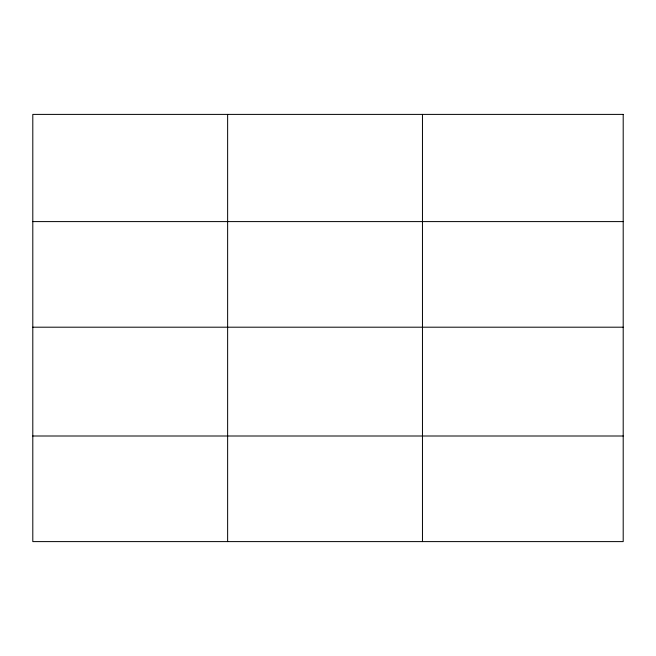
<?xml version="1.0" encoding="UTF-8"?>
<svg xmlns="http://www.w3.org/2000/svg" width="656" height="656" viewBox="0 0 656 656"><rect width="100%" height="100%" fill="white"/><g stroke="black" fill="none" stroke-linecap="round" stroke-linejoin="round"><path stroke-width="0.98" d="M32.8 221.597L623.2 221.597M32.8 327.196L623.2 327.196M32.8 436.002L623.2 436.002M422.464 114.398L422.464 541.602M227.632 114.398L227.632 541.602M623.2 114.398L32.8 114.398L32.8 541.602L623.2 541.602L623.2 114.398"/></g></svg>
